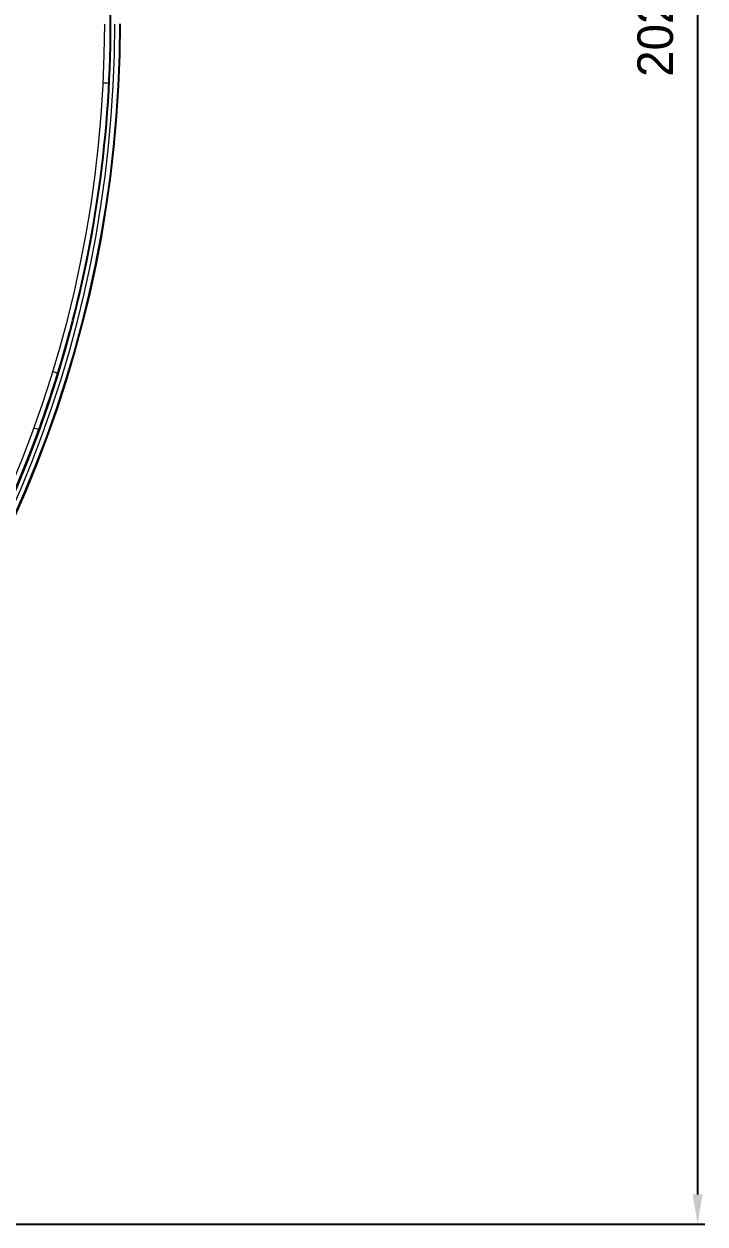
# Model space of a CAD drawing. Header units: millimetres. Extents: x -2045 to 3895, y -2116 to 2084.
# Drawn here: x 1021 to 1595, y -831 to 182 of the extents above; entities that cross this region are included whole.
import ezdxf

# ---------------------------------------------------------------- set-up
doc = ezdxf.new("R2010")
doc.units = ezdxf.units.MM
doc.header["$PDSIZE"] = -1
doc.layers.add('WYMIAR', color=96, linetype='Continuous')
doc.dimstyles.new('1-1', dxfattribs={"dimtxt": 30, "dimasz": 25, "dimexe": 6.25, "dimexo": 30, "dimgap": 20.625, "dimtad": 1, "dimdec": 1, "dimtxsty": 'Standard', "dimcen": 0, "dimclrd": 2, "dimclre": 2, "dimclrt": 2, "dimadec": 0, "dimazin": 0, "dimtfac": 1, "dimtdec": 1, "dimtmove": 0, "dimatfit": 3, "dimfxl": 0, "dimarcsym": 0})

# ---------------------------------------------------------------- blocks, each defined once
blk = doc.blocks.new('*D5')
at = {"layer": 'Defpoints', "color": 0}
for p in [(88.7, 1194.8), (88.7, -831.2), (1589, -831.2)]:
    blk.add_point(p, dxfattribs=at)
at = {"layer": 'WYMIAR', "color": 2, "lineweight": -2}
for p, q in [((118.7, 1194.8), (1595.2, 1194.8)), ((1589, 1169.8), (1589, -806.2)), ((118.7, -831.2), (1595.2, -831.2))]:
    blk.add_line(p, q, dxfattribs=at)
at = {"layer": 'WYMIAR', "color": 2}
for points in [[(1584.8, 1169.8), (1593.1, 1169.8), (1589, 1194.8)], [(1584.8, -806.2), (1593.1, -806.2), (1589, -831.2)]]:
    blk.add_solid(points, dxfattribs=at)
at = {"layer": 'WYMIAR', "color": 2, "insert": (1553.4, 181.8), "char_height": 30, "attachment_point": 5, "rotation": 90}
blk.add_mtext('2026', dxfattribs=at)

msp = doc.modelspace()

# ---------------------------------------------------------------- linework, layer by layer
at = {"color": 7, "linetype": 'Continuous', "lineweight": 15}
for p, q in [((1092.47, 131.81), (1087.46, 131.81)), ((1033.35, -160.59), (1049.23, -113.19)), ((1049.23, -113.19), (1044.68, -111.66)), ((1028.82, -159.08), (1033.35, -160.59))]:
    msp.add_line(p, q, dxfattribs=at)
at = {"color": 7, "linetype": 'Continuous'}
for centre, radius, start, end in [((87.92, 181.02), 1005.79, 0.04482, 70.04886), ((88.71, 181.81), 1013, 270, 0), ((87.92, 182.61), 1013.79, 270.04482, 359.95518), ((87.92, 182.61), 1005.79, 342.89744, 359.95518), ((87.92, 182.61), 1005.79, 340.04886, 342.89744), ((87.92, 182.61), 1005.79, 270.04482, 340.04886)]:
    msp.add_arc(centre, radius, start, end, dxfattribs=at)
at = {"color": 7, "linetype": 'Continuous', "lineweight": 15}
for radius, end in [(1005, 0), (1008.5, 0), (1013, 0), (1000, 360)]:
    msp.add_arc((88.71, 181.81), radius, 270, end, dxfattribs=at)

# ---------------------------------------------------------------- dimensions: what is measured, and where the dimension line sits
at = {"layer": 'WYMIAR'}
dim = msp.add_linear_dim(base=(1588.98, -831.19), p1=(88.71, 1194.81), p2=(88.71, -831.19), angle=90, dimstyle='1-1', dxfattribs=at)
dim.commit()
dim.dimension.update_dxf_attribs({"geometry": '*D5', "text_midpoint": (1553.35, 181.81)})

doc.saveas('drawing.dxf')
